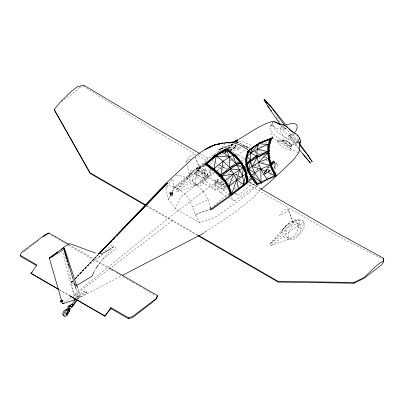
<?xml version="1.0" encoding="UTF-8"?>
<svg xmlns="http://www.w3.org/2000/svg" width="404" height="404" viewBox="0 0 404 404"><rect width="100%" height="100%" fill="white"/><g stroke="black" fill="none" stroke-linecap="round" stroke-linejoin="round"><path stroke-width="0.3" stroke-dasharray="2.02 1.52" d="M215.186 184.875L215.256 180.492L216.993 178.75L222.069 181.679L225.119 186.158L222.301 188.986L215.186 184.875L218.003 182.053L216.993 178.75M196.309 173.978L196.379 169.594L198.117 167.852L203.187 170.781L206.247 175.26L203.429 178.088L196.309 173.978L199.127 171.15L198.117 167.852M265.842 170.533L268.13 167.211L265.711 170.665M195.425 157.121L199.657 168.518L199.606 169.539C197.445 172.973 193.147 173.659 189.607 174.962L187.36 179.073L176.366 189.9L189.345 180.336M288.36 209.434L288.315 210.201L285.613 212.65L279.613 215.428C281.739 212.751 284.022 208.338 288.057 208.939L293.233 222.548L293.117 223.523L290.057 226.442L283.224 229.018L280.997 233.133L270.003 243.96L282.967 234.557L286.411 229.462L280.997 233.133C284.376 225.876 291.976 218.216 300.606 220.079C294.652 220.847 288.552 222.458 284.502 227.376L289.244 223.367M230.103 150.566L235.83 146.889L234.971 144.667M230.411 150.743L236.002 146.99L236.077 146.566L235.29 145.723L235.057 144.198L234.977 145.905L235.153 145.041M268.615 171.24L268.832 168.731L267.998 167.483M291.415 145.814L291.643 144.991C289.789 142.521 287.007 140.435 283.886 140.052L283.118 140.329L282.492 141.425C283.876 144.536 287.239 146.91 290.678 146.869L291.415 145.814C288.289 145.425 285.507 143.344 283.653 140.87L283.886 140.052M283.366 140.718L283.608 139.84C286.956 140.254 289.951 142.491 291.93 145.142L291.688 146.021C288.34 145.607 285.35 143.375 283.366 140.718L277.306 141.804L277.7 140.42L283.608 139.84M277.306 141.804C280.452 146.001 285.179 149.536 290.476 150.197L290.87 148.808C287.724 144.617 282.997 141.072 277.7 140.42M290.476 150.197L291.93 145.142M257.106 170.22L258.489 165.559M256.737 170.321L258.494 164.943M75.386 298.516L76.598 296.137L84.653 290.794L86.648 291.946L86.653 293.117L78.906 298.016L77.396 299.97M298.965 222.266L299.657 224.24L297.288 226.891L291.092 230.174L283.345 236.643L270.326 246.041C279.528 240.547 308.469 238.537 303.737 221.397L302.131 219.988L299.056 220.069M208.974 172.281L210.11 169.534M302.611 226.341L303.742 223.594L303.737 221.397M290.678 146.869L291.643 144.991M205.328 168.205L206.025 170.18L203.737 172.882L197.455 176.114L189.607 182.527L176.689 191.976C187.83 187.496 201.03 185.613 209.383 176.144C210.651 173.927 211.59 171.367 210.141 168.983L207.949 169.741M259.383 184.295L240.294 199.748L215.711 216.898L199.803 222.816L175.23 208.626L180.82 196.753L204.172 178.896L214.529 172.291M170.468 195.521L168.554 199.45L175.23 208.626M172.382 191.597L174.301 187.668L172.781 179.028M170.468 195.602L168.554 199.45L166.297 190.88L165.908 188.006L172.513 178.351M172.654 191.208L174.291 187.911C185.123 181.275 194.733 173.038 204.444 164.968M219.847 151.55L221.604 148.273L223.013 147.975L225.326 148.5M94.127 271.498L95.869 268.408M76.417 297.98L77.048 296.94L84.663 291.966L84.653 290.794M265.307 171.124L264.292 172.619L265.367 171.16M265.645 170.629L268.13 167.211M79.346 87.153L77.785 89.446L60.954 102.364M293.137 144.844L294.455 142.819C294.359 139.834 292.244 137.683 289.961 136.037C285.608 134.335 283.578 129.532 278.947 128.295L276.957 128.482L273.326 126.462L270.998 125.654L270.15 126.356C270.832 137.208 284.886 141.314 293.137 144.844L295.395 144.006M298.935 141.93L298.223 142.955L296.748 143.087M255.565 173.907L256.282 172.877M270.15 126.356L272.862 122.508C273.513 133.795 287.401 137.84 295.637 142.546M264.403 172.569L265.484 171.043M186.31 162.559L185.997 161.378C187.905 158.641 190.385 154.04 194.435 154.883L194.789 155.414M98.753 264.362L102.268 259.661L113.686 246.546L116.307 248.258L102.268 259.661M270.998 125.654L273.442 122.235M264.433 172.543L265.534 171.003M265.898 170.493L268.963 166.499M76.821 299.339L78.457 297.213L86.648 291.946M294.168 134.012L289.799 139.006M226.159 151.293L224.927 152.662L226.073 151.157M228.406 148.212L232.128 144.102M253.04 175.518L254.475 173.725M224.912 152.636L226.094 151.182M228.462 148.273L232.229 144.077M240.905 146.854L240.127 147.798L239.759 149.298L231.229 150.737M265.787 171.311L264.595 172.735L265.832 171.271M266.185 170.836L268.574 167.993M266.236 170.796L269.503 167.099M270.816 173.811L268.428 176.644L266.049 178.659M271.215 173.336L272.008 172.392M274.796 169.084L278.376 164.832L275.664 163.267M235.29 145.723L234.926 146.147L236.077 146.566M176.366 189.9L186.168 178.502L193.572 170.73L190.572 174.134L187.36 179.073L192.748 175.381M270.003 243.96L283.906 228.013L283.224 229.018L287.325 224.856M65.332 312.954L66.024 312.156M214.044 154.641L217.7 152.076L225.952 142.88M193.572 170.73L189.607 174.962L186.936 164.923M228.619 148.556L233.26 143.758M268.332 171.326L270.685 168.756M224.927 152.677L226.149 151.343M228.598 148.687L233.229 143.996M165.908 188.006L167.968 185.779C175.942 186.037 182.699 191.4 187.719 197.182C192.955 205.267 193.93 215.1 199.803 222.816M73.907 284.052L71.755 282.81L73.048 281.436M75.2 279.144C83.517 269.175 93.39 260.767 104.116 253.505M75.336 278.614L98.334 254.399M254.429 176.24L255.293 175.331M75.366 278.639L98.556 254.55M224.947 152.677L226.235 151.338M228.81 148.672L233.522 143.91M72.528 281.038L71.427 282.729L72.119 286.214C73.24 290.789 74.316 296.369 79.76 297.495L121.619 275.791M98.399 254.313L75.159 278.321L98.47 254.227M72.579 280.861L71.649 281.941L72.392 281.371L73.392 281.598M203.187 170.781L201.455 172.523L203.429 178.088M222.069 181.679L220.332 183.421L222.301 188.986M224.685 183.472L215.6 190.062L201.677 182.022L195.667 174.775L195.092 173.589L198.531 170.17L207.504 175.351L219.205 184.37L223.074 181.26M195.092 173.589L204.06 178.765L207.504 175.351M213.969 184.487L217.408 181.068L226.376 186.249L222.937 189.663L213.969 184.487L214.544 185.673L220.554 192.92L226.977 196.632M280.709 125.154L283.876 129.81L286.386 127.917M298.556 148.758L288.395 136.259L289.486 135.189L292.324 133.542L297.4 140.602M98.576 257.53L102.162 254.03M105.298 250.965L111.125 245.273L113.686 246.546L111.166 248.379M288.395 136.259L291.228 134.613L292.324 133.542M203.909 164.029L196.945 170.604L197.935 170.372M253.798 175.578L255.121 174.326M213.888 206.106L220.963 199.515L228.977 193.95M79.76 297.495L80.027 297.273L79.492 294.541L77.906 288.178M204.858 166.201L200.354 167.726L197.702 167.902L195.486 169.241C198.036 167.246 201.313 165.418 204.666 165.882M74.674 294.183L170.508 216.559L202.576 192.147M198.531 170.17L205.282 176.331L212.534 170.498M225.493 179.315L230.325 175.427M217.408 181.068L224.159 187.234L225.609 186.067M228.512 183.734L229.477 182.951M231.896 181.007L234.795 178.674M234.865 193.415L238.077 195.268L252.101 183.992L255.671 185.588L234.477 200.96L229.118 197.864M205.217 162.746L207.585 160.848M260.524 189.663L253.454 197.485L233.411 213.388L206.56 231.138M203.066 191.764L220.64 178.548M265.443 143.44L268.665 140.905M204.262 163.494L190.915 173.745L173.609 188.648L173.064 185.926L174.2 187.234L190.688 173.023L190.799 171.2L191.642 170.508L192.657 171.013L204.586 161.858L207.434 159.514L208.045 157.717L208.762 157.131L209.55 157.772L213.544 154.99M23.225 252.268L24.705 251.126M25.194 250.748L26.674 249.611M27.169 249.233L34.567 243.536M35.057 243.157L36.537 242.016M37.032 241.637L38.511 240.501M221.094 167.731L217.12 170.639M223.053 166.231L225.018 164.736M226.977 163.236L228.937 161.736M229.427 161.363L231.386 159.863M231.876 159.484L233.345 158.363M241.683 160.954L245.152 158.297M75.341 294.965L173.776 219.655M236.189 142.976L239.143 141.329L241.683 141.142L252.636 145.95M237.259 155.399L245.566 149.142M246.051 148.773L248.006 147.298L250.177 148.551M229.634 149.808L235.148 145.799M248.561 178.502L250.066 177.406M201.677 182.022L214.797 172.508M217.322 170.675L222.367 167.019M227.21 181.643L230.74 179.078M233.265 177.25L235.279 175.785M235.784 175.422L236.794 174.69L235.189 173.76M220.554 192.92L227.619 187.799M230.649 185.603L232.164 184.502M232.669 184.138L234.684 182.674M238.724 179.745L241.754 177.548M260.545 147.026L263.529 144.885M234.219 188.85L241.112 183.886M268.2 171.584L270.7 169.796M268.039 171.831L271.008 169.741M268.665 171.559L271.16 169.826M111.221 248.223L113.686 246.546M235.557 189.855L236.527 189.203M268.791 171.761L271.407 170.003M230.159 150.273L235.906 146.47M63.67 302.611L71.013 297.814M73.114 296.445L74.159 295.763L77.568 296.354L78.74 298.389L77.548 298.793M264.595 173.816L267.084 172.195M225.028 152.788L226.053 152.126M264.64 173.841L267.701 171.942M195.486 169.241L197.702 167.902L200.354 167.726M266.554 172.766L263.59 174.523L266.65 172.821L264.635 173.962M283.876 129.81L286.714 128.164M264.13 174.25L262.605 175.109L264.15 174.291M264.665 174.018L268.266 172.114M254.318 165.852L256.56 164.696M281.406 127.331L284.068 125.962M225.033 152.858L226.058 152.343M221.604 148.273L218.251 149.94L232.583 143.758M282.492 141.425L283.653 140.87M192.627 206.798L208.111 199.43L203.182 191.804M293.824 139.981L298.46 137.784M225.078 152.863L226.195 152.353M171.634 195.703L172.649 195.253L172.755 195.637L171.74 196.091L170.715 195.93L170.609 195.546L171.634 195.703L171.74 196.091M185.997 161.378L192.122 158.671M254.379 166.17L257.782 164.665M262.322 162.666L267.993 160.161M233.406 143.819L219.069 150.056L233.906 143.92M235.699 142.824L239.143 141.329M296.723 225.998L303.773 223.043M224.518 153.121L226.124 152.47M210.454 209.08L194.95 214.691L209.62 209.408M292.137 221.907L293.991 221.786M197.223 168.17L198.455 167.837M217.7 152.076L218.912 151.843M230.431 149.647L240.127 147.798L222.23 146.839M224.528 151.869L226.356 151.561M79.936 87.092L84.067 86.658L149.051 127.27L196.041 154.404M201.48 166.004L205.439 166.266M283.118 140.329C286.567 140.284 289.915 142.662 291.309 145.763M294.996 219.988L299.076 220.326M175.993 175.427C187.017 175.331 195.385 183.27 202.545 190.723M243.546 145.965L246.753 146.607L249.879 147.945M228.406 143.44L238.84 145.824M298.223 152.495L297.026 152.172L286.017 146.223L275.483 139.764L272.811 137.643M241.956 145.283L246.753 146.607M203.737 172.882L207.287 174.043L209.383 176.144M297.288 226.891L300.93 228.103L303.111 230.255M288.441 239.587L285.375 238.38L283.345 236.643M194.905 185.582L191.738 184.32L189.607 182.527M219.811 165.281L222.872 166.65M235.264 174.003L236.794 174.69M238.693 176.179L239.713 176.639M275.649 163.463L278.376 164.832M237.9 142.269L237.168 141.784L248.006 147.298M383.8 259.706L337.027 235.8L247.41 184.062M232.477 151.828L236.896 154.166L245.152 159.413M238.996 164.822L240.627 165.756M255.055 151.369L259.398 153.874M264.822 157.004L266.448 157.944M237.168 141.784L249.616 148.97M254.49 151.783L256.111 152.722M256.656 153.035L258.818 154.283M263.15 156.782L266.398 158.656M223.407 166.958L226.624 168.816M229.836 170.67L231.442 171.599M249.783 182.184L255.671 185.588M199.894 153.631L209.186 158.994M211.918 160.575L214.105 161.832M214.65 162.15L217.928 164.044M218.473 164.357L221.756 166.251M222.301 166.569L226.674 169.089M229.952 170.983L231.043 171.614M235.416 174.139L237.057 175.083M237.602 175.402L239.789 176.664M240.335 176.977L241.971 177.927M249.621 182.34L258.913 187.703M219.837 165.362L222.518 166.908M223.053 167.221L226.265 169.074M230.012 171.24L231.083 171.857M238.719 176.265L240.86 177.497M249.425 182.446L252.101 183.992M198.228 155.666L207.52 161.029M210.252 162.605L213.529 164.499M217.902 167.024L221.18 168.917M221.725 169.231L224.457 170.811M227.74 172.705L229.376 173.649M239.213 179.326L242.491 181.219M203.591 169.109A8.747 5.05 -60 0 1 199.828 182.866A8.747 5.05 -60 0 1 193.021 177.24A8.747 5.05 -60 0 1 203.591 169.109L206.181 170.604A8.747 5.05 -60 0 1 202.424 184.36A8.747 5.05 -60 0 1 195.617 178.735A8.747 5.05 -60 0 1 206.186 170.604M296.799 222.922A8.747 5.05 -60 0 1 293.036 236.678A8.747 5.05 -60 0 1 286.229 231.053A8.747 5.05 -60 0 1 296.799 222.922L299.389 224.417A8.747 5.05 -60 0 1 295.627 238.173A8.747 5.05 -60 0 1 288.82 232.547A8.747 5.05 -60 0 1 299.389 224.412M196.379 169.594L206.247 175.26M215.256 180.492L225.119 186.158M205.282 176.331L219.205 184.37M224.159 187.234L227.906 189.395M194.041 183.699L196.632 185.194M287.249 237.512L289.835 239.006M146.874 205.555L197.697 234.896M146.45 206.01L197.273 235.35M69.104 244.587L109.817 268.094M51.389 235.37L56.267 238.188M58.439 239.441L63.857 242.572M64.403 242.885L66.029 243.824M68.195 245.077L113.817 271.417M116.004 272.68L120.917 275.518M123.104 276.775L134.027 283.083M136.214 284.345L141.132 287.183M143.314 288.446L154.242 294.753M84.663 291.966L86.653 293.117M59.186 289.506L68.968 295.157M59.787 290.178L69.023 295.511M222.059 153.172L226.876 155.974M232.76 159.403L233.83 160.024M236.502 161.58L237.572 162.206M220.594 154.136L223.836 156.025M230.331 159.797L231.411 160.428M258.762 150.056L262.029 152.545M235.608 193.329L238.077 195.268M222.937 189.663L228.78 195.213M204.06 178.765L215.6 190.062M254.49 151.005L256.192 152.687M230.972 197.425L234.477 200.96M291.228 134.613L296.778 141.486M297.177 141.976L299.157 144.43M276.326 117.382L281.962 124.791M282.335 125.28L284.966 128.74M289.486 135.189L299.005 148.319M297.763 141.102L298.849 142.617M199.657 168.518L195.521 157.787M266.084 156.883L266.751 158.262M293.233 222.548L288.057 208.939M270.614 132.901L272.569 137.118M259.02 156.611L259.939 159.156M208.111 199.43L210.843 208.282M76.179 289.426L78.74 298.389M74.159 295.763L67.7 273.054L62.777 251.268M71.755 282.81L65.009 255.288M272.811 126.29L272.155 122.043M64.428 252.869L64.862 254.682M83.84 85.209L84.067 86.658M72.73 281.356L71.427 282.729L72.74 281.366M284.759 127.851L282.876 127.129A7.222 3.424 52.3 0 0 280.507 130.224A7.201 3.409 52.4 0 0 286.451 138.481A7.201 3.409 52.4 0 0 290.698 136.108C289.91 132.704 287.658 129.755 284.759 127.851"/><path stroke-width="0.61" d="M247.465 173.22L246.607 173.68L246.662 183.214L247.132 180.578L246.607 173.68L244.976 167.12C238.744 161.014 232.997 154.111 226.023 148.884L225.786 149.561L222.654 151.889L216.201 156.07L205.116 165.327L205.555 163.054L206.909 163.862C217.847 171.079 228.467 180.734 231.719 193.915L231.992 194.612L238.32 188.825L246.501 182.366L247.132 180.578L247.859 179.952C246.763 170.215 241.183 161.802 235.128 154.394C227.109 157.646 220.367 163.171 213.953 168.872L212.176 170.321L206.045 164.59L206.171 163.337L214.847 155.262L225.144 149.288L233.305 155.252C235.178 165.993 244.284 173.195 243.627 184.709L243.819 185.502L238.32 188.825L231.719 193.915L231.386 195.076L228.29 186.739L225.422 180.669L221.796 177.75L213.953 168.872L216.201 156.07L214.847 155.262M252.884 147.177L252.545 147.445C246.617 159.413 253.656 172.665 260.989 182.219L261.504 183.143L267.1 179.3L274.69 175.669L275.781 176.275C270.321 164.686 263.519 151.141 270.523 138.592L272.655 137.683L270.523 138.592C261.959 141.506 253.631 145.516 247.399 152.222L252.354 148L259.666 142.87L270.523 138.592L271.352 138.734L272.437 138.244L271.569 138.168C265.908 149.52 268.63 163.524 275.831 173.513L274.816 173.937L274.69 175.669L275.084 176.614L267.1 179.3L257.58 183.679L255.818 182.815L247.076 170.655C246.652 164.438 246.46 158.02 248.086 151.954L247.208 152.762L246.283 157.161L245.95 166.877L246.723 166.089C249.394 157.161 259.949 154.934 267.433 151.561L269.468 150.732L269.286 144.122L270.311 139.158L259.328 143.132C253.207 155.424 259.959 169.135 267.1 179.3L267.599 180.245M233.628 142.026C246.905 135.421 258.641 125.053 273.139 121.245L275.841 122.114L280.038 124.366C286.689 123.573 289.638 131.123 295.173 133.244C297.728 135.199 300.263 137.597 300.384 141.031L298.819 152.656L292.87 160.534L269.614 182.401L261.004 189.279M230.492 195.773L230.724 193.425L229.007 186.148L233.689 173.776L239.698 169.806L244.976 167.12M219.17 176.492L229.618 167.66L235.85 163.585L240.34 163.08L241.844 163.676L242.738 163.302L240.41 161.368L234.174 154.848L227.371 149.692L227.629 148.702C219.503 151.879 212.711 157.424 206.909 163.862L213.105 169.584L219.17 176.492L221.796 177.75L224.649 181.315L227.391 187.466L236.673 179.77L242.43 175.922L243.269 167.988C239.456 160.908 234.426 154.515 228.346 149.243L215.478 155.53L204.379 164.807L204.692 163.782L205.303 164.064L213.105 169.584L220.124 175.74L221.791 176.205L233.689 173.776L236.673 179.77L238.527 189.602M237.244 140.577L237.193 140.052L237.158 140.35L236.274 140.092L235.598 140.668L235.234 141.809M76.538 299.738L73.134 305.005L71.604 306.686L70.548 305.858L69.377 306.596L68.983 310.519L66.206 314.287L66.579 314.868L69.675 311.211L69.655 309.994L70.993 307.707L71.791 306.651L72.165 307.02L77.396 299.97M271.574 163.756L273.791 161.176L271.579 163.221M259.459 188.022L336.507 232.502L383.573 258.257L383.048 261.802L381.179 262.146L375.291 266.68L364.161 277.437L353.995 282.502L278.023 281.275L198.788 235.527M241.294 161.019L235.85 163.585L229.497 157.045L216.201 156.07L223.109 161.196L220.826 175.013L236.658 164.888L240.34 163.08L244.082 167.574L245.834 174.094L246.501 182.366L243.819 185.502M63.186 300.344L61.767 301.798L62.554 301.288M60.575 301.238L61.433 300.672L62.085 301.455L61.726 301.712M269.468 150.732C266.145 159.317 271.22 168.019 274.69 175.669L260.827 169.084L252.035 166.448L247.076 170.655M236.673 179.77L239.698 169.806L230.472 168.943L221.791 176.205L221.796 177.75L220.842 178.502L224.649 181.315L228.29 186.739L229.876 194.122L230.724 193.425L231.719 193.915L236.673 179.77L243.627 184.709L245.834 174.094L243.269 167.988L236.658 164.888L229.618 167.66L223.109 161.196M61.13 300.642L61.317 301.298L61.065 300.526L61.721 300.121M60.731 301.581L61.433 300.672M299.667 137.885L298.748 140.441L295.728 143.546M75.21 298.975L74.679 300.349L71.912 304.298L69.857 305.676L69.589 305.303L67.736 306.848L67.922 307.686L69.412 308.681M300.384 141.031L299.45 143.385L300.005 141.991M109.817 268.094L157.343 295.531L156.01 298.733L132.542 316.484L128.497 317.796L110.827 307.596L104.888 316.221L69.569 295.824M226.987 148.435L226.503 150.096L229.497 157.045L229.618 167.66L233.689 173.776L223.74 182.047M295.511 131.785C296.662 129.633 297.884 127.033 296.677 124.629C293.627 122.165 289.501 124.084 286.204 124.871M36.537 265.605L20.357 256.262L20.2 255.272L21.589 252.424L45.056 234.673L49.046 233.007L68.564 244.274M169.938 193.147L170.306 193.723L171.17 193.859L172.023 193.476L172.362 192.804L171.993 192.228L171.129 192.092L170.281 192.471L169.938 193.147L170.382 194.748M93.834 272.013L92.082 276.164L76.593 285.603L74.442 284.36M274.023 168.246C275.205 166.519 275.336 164.115 274.563 162.196L273.75 161.474M272.316 163.105L273.624 161.08L273.614 161.57L274.437 162.312M68.327 308.055L67.882 308.681L66.645 309.176L66.003 310.065M95.869 268.408L98.389 264.867M58.696 289.552L30.982 273.548L36.921 264.928L20.2 255.272M30.982 273.548L32.128 272.119M104.888 316.221L110.979 308.585L110.827 307.596M145.359 205.378L90.168 173.513L54.373 110.176L54.262 109.454L60.342 102.025L71.468 91.274L77.361 86.739L83.84 85.209L148.531 123.978L199.349 153.318M66.579 314.868L65.706 314.004L67.675 311.661L68.382 310.171L68.412 308.989L67.205 309.499M259.666 142.87L252.545 147.445L249.061 150.672L248.874 151.222L250.531 153.268L259.126 143.693L271.352 138.734L270.367 143.637L268.261 144.541C259.833 147.46 251.576 151.349 245.415 157.959C245.789 167.145 250.01 175.583 254.929 183.148L255.818 182.815L258.156 184.628L251.414 175.437L247.925 169.938L246.283 157.161L248.273 151.404L252.354 148L259.126 143.693L268.261 144.541L268.367 151.263L267.62 153.005L258.409 162.504L252.035 166.448L257.191 157.262L267.433 151.561L257.252 149.01M245.354 164.519L250.293 159.994L247.066 156.439L248.874 151.222L247.743 151.939M271.367 163.761L273.791 161.176M98.768 253.939L164.731 184.492L190.738 160.292C197.162 154.469 204.207 149.278 212.236 145.905L207.868 148.021M102.49 250.46L104.242 248.642M105.989 246.829L111.241 241.375M112.989 239.557L114.741 237.739M116.488 235.921L125.24 226.831M126.992 225.013L135.739 215.923M137.491 214.105L167.241 183.204L98.839 253.863L167.811 182.916M234.926 141.42L236.274 140.092M271.609 165.059L274.563 162.196M235.886 141.284L237.193 140.052M251.838 178.871L246.718 183.431L230.578 195.935L210.843 210.141L210.216 207.414L211.423 208.757L229.745 195.592L229.861 193.763L230.704 193.072C227.048 180.376 216.534 171.195 205.752 164.362L215.877 155.868L218.852 153.954M61.06 300.859L60.529 301.687M62.085 301.455L61.1 302.015M61.837 301.051L61.211 301.601M251.177 177.992L248.591 180.31L247.798 179.664L247.076 180.29C247.187 168.296 239.067 157.782 229.487 151.354M61.065 300.526L62.317 300.465L61.903 301.01L62.196 301.49M60.979 300.788L61.645 300.414M260.827 169.084L260.989 182.219L251.414 175.437L248.682 169.291L247.253 164.347L250.657 161.347L257.191 157.262L267.62 153.005L268.62 153.641L269.731 153.116L269.251 158.055L271.927 164.463L270.008 165.287C262.64 167.842 255.692 171.503 249.844 176.694M69.857 305.676L71.644 304.308L73.134 305.005M57.671 252.096L49.339 258.055L61.524 300.475M61.216 249.571L62.231 248.849M110.726 248.556L107.272 250.899L102.798 253.121L98.728 253.717M203.995 232.775L201.429 234.411L122.18 275.503M205.025 232.118L206.05 231.467M43.162 236.729L49.046 233.007M63.564 249.616L49.985 258.126L49.339 258.055L63.63 247.576L76.008 288.825M61.342 302.061L60.898 302.157M242.43 175.922L246.607 173.68M197.819 235.663L278.144 282.043L354.106 283.224L364.277 278.154L381.603 264.852L383.164 262.565L383.8 259.706L383.573 258.257M213.963 145.162L222.69 143.087L237.012 141.728M222.69 143.087L214.171 145.046L214.857 144.738L204.985 149.485L211.893 146.147L209.368 147.293L211.13 146.41L213.943 145.485M270.316 157.58L258.409 162.504L270.008 165.287L274.816 173.937L276.811 175.796M61.868 301.712L62.287 303.212L63.256 303.662L76.356 299.197M217.317 144.379L222.488 143.4M110.979 308.585L128.654 318.791L132.694 317.463L151.434 303.04L156.08 299.162L157.52 296.647L157.343 295.531M214.171 145.046L221.902 143.253M226.487 142.794C234.759 140.976 242.93 146.379 249.399 151.071M223.639 143.228L225.376 142.966M261.504 183.143L257.58 183.679L250.672 176.033M228.316 142.617L226.543 142.814L228.406 142.622M230.088 142.42L233.037 142.092M230.25 142.425L232.704 142.168M233.931 142.036L236.391 141.779M62.287 303.212L63.256 303.662M274.316 121.917L275.366 122.266M275.887 122.437L280.351 124.755M95.521 253.066L70.74 243.95L69.124 243.688L63.544 247.349L64.691 248.869L76.593 285.603M250.531 153.268L256.868 155.868L250.657 161.347L248.682 169.291L254.687 172.811M283.088 124.892L284.663 125.548M221.301 151.081L229.497 157.045M145.783 204.924L90.047 172.745L54.262 109.454M30.926 273.195L58.641 289.193M69.508 295.47L104.833 315.862M71.644 304.308L72.861 305.015M69.821 305.358L71.488 306.323M69.589 305.303L70.548 305.858M70.73 306.181L72.165 307.02M68.518 306.096L69.377 306.596M65.706 314.004L66.206 314.287M285.658 126.109L287.542 127.472M295.228 133.593L290.547 130.603L288.855 128.745M61.418 300.566L61.903 301.01M68.973 309.312L69.655 309.994M68.983 310.519L69.675 311.211M286.229 125.174L269.675 105.01L264.524 99.541L269.205 105.323M299.339 149.717L310.489 163.13L305.828 157.323M299.551 144.92L308.272 155.722L312.262 161.858L308.035 155.808M297.187 135.244L297.905 136.163M266.408 103.177L263.958 99.631L267.69 106.025L269.569 108.494M270.695 109.974L271.443 110.964M269.675 105.01L284.86 125.649M257.393 184.971L255.818 182.815L256.555 185.34M303.03 153.874L305.596 157.409M299.571 143.622L308.272 155.722M267.69 106.025L280.356 124.639M202.545 190.723L203.182 191.804M248.031 182.118L247.132 180.578L247.314 182.694M76.467 285.022L77.755 287.688M64.029 249.016L66.953 259.131M67.296 260.317L67.811 262.1M68.498 264.484L69.013 266.266M171.17 193.859L171.468 194.93M172.362 192.804L172.659 193.869M172.023 193.476L172.463 195.082M170.306 193.723L170.604 194.794M63.63 247.576L63.857 248.425M353.995 282.502L354.106 283.224M128.497 317.796L128.654 318.791M68.397 313.044A3.368 1.944 -60 0 1 64.953 316.428A3.368 1.944 -60 0 1 64.357 312.615A3.368 1.944 -60 0 1 68.008 310.555M64.332 315.847A3.368 1.944 -60 0 1 63.236 312.302A3.368 1.944 -60 0 1 67.008 309.979"/></g></svg>
